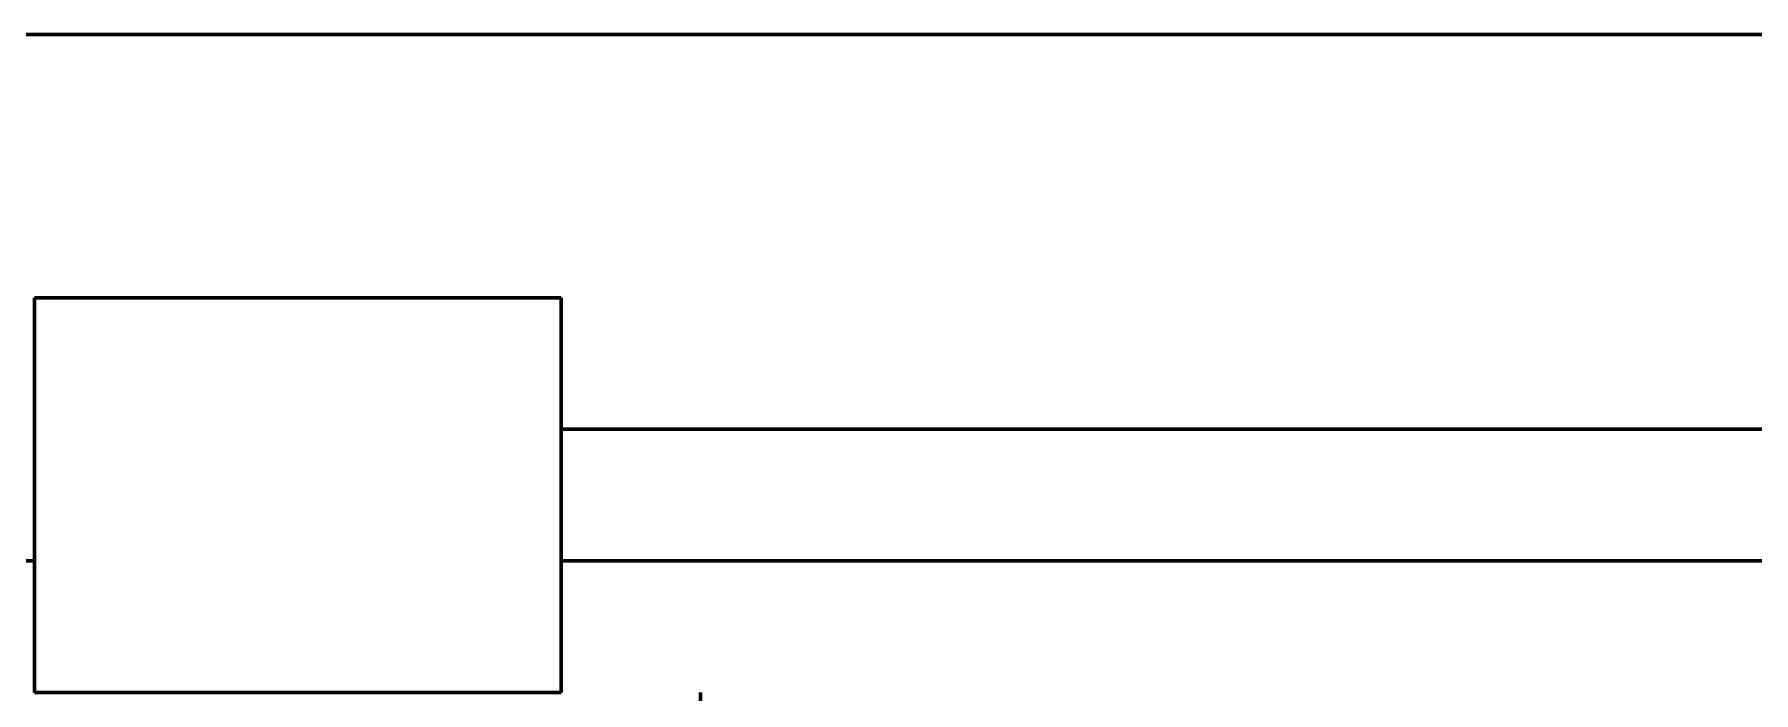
# Model space of a CAD drawing. Extents: x 0 to 297, y 0 to 292.
# Drawn here: x 154.64 to 161.17, y 112.02 to 114.52 of the extents above; entities that cross this region are included whole.
import ezdxf

# ---------------------------------------------------------------- set-up
doc = ezdxf.new("R2010")
doc.units = 0
doc.header["$MEASUREMENT"] = 0
doc.linetypes.add('K5LT_BASIC', pattern=[0])
doc.layers.add('Системный слой', color=7, linetype='Continuous')

# ---------------------------------------------------------------- blocks, each defined once
blk = doc.blocks.new('*U')
at = {"layer": 'Системный слой', "linetype": 'K5LT_BASIC', "lineweight": 60}
for p, q in [((156.6417, 113.5189), (154.6417, 113.5189)), ((154.6417, 113.5189), (154.6417, 112.0189)), ((156.6417, 112.0189), (156.6417, 113.5189)), ((154.6417, 112.0189), (156.6417, 112.0189))]:
    blk.add_line(p, q, dxfattribs=at)

msp = doc.modelspace()

# ---------------------------------------------------------------- linework, layer by layer
at = {"layer": 'Системный слой', "linetype": 'K5LT_BASIC', "lineweight": 60}
for p, q in [((196.6417, 114.5189), (114.642, 114.5189)), ((154.6417, 113.5189), (154.6417, 112.0189)), ((156.6417, 113.5189), (154.6417, 113.5189)), ((154.6417, 112.0189), (154.6417, 113.5189)), ((154.6417, 113.5189), (154.6417, 112.0189)), ((154.6417, 113.5189), (156.6417, 113.5189)), ((156.6417, 113.5189), (156.6417, 112.0189)), ((156.6417, 113.5189), (156.6417, 112.0189)), ((156.6417, 113.5189), (156.6417, 112.0189)), ((162.6413, 113.0191), (156.6417, 113.0191)), ((154.6417, 112.5189), (148.6417, 112.5189)), ((162.6417, 112.5189), (156.6417, 112.5189)), ((154.6417, 112.0189), (156.6417, 112.0189)), ((154.6417, 112.0189), (156.6417, 112.0189)), ((156.6417, 112.0189), (154.6417, 112.0189)), ((154.6417, 112.0189), (156.6417, 112.0189)), ((155.8917, 112.0189), (155.1417, 112.0189)), ((155.8917, 112.0189), (155.1417, 112.0189)), ((156.142, 112.0193), (156.6417, 112.0189)), ((157.1706, 103.0185), (157.1706, 112.0189))]:
    msp.add_line(p, q, dxfattribs=at)

# ---------------------------------------------------------------- block references
at = {"layer": 'Системный слой'}
msp.add_blockref('*U', (0, 0), dxfattribs=at)
msp.add_blockref('*U', (0, 0), dxfattribs=at)
msp.add_blockref('*U', (0, 0), dxfattribs=at)
msp.add_blockref('*U', (0, 0), dxfattribs=at)
msp.add_blockref('*U', (0, 0), dxfattribs=at)
msp.add_blockref('*U', (0, 0), dxfattribs=at)
msp.add_blockref('*U', (0, 0), dxfattribs=at)
msp.add_blockref('*U', (0, 0), dxfattribs=at)
msp.add_blockref('*U', (0, 0), dxfattribs=at)
msp.add_blockref('*U', (0, 0), dxfattribs=at)
msp.add_blockref('*U', (0, 0), dxfattribs=at)
msp.add_blockref('*U', (0, 0), dxfattribs=at)
msp.add_blockref('*U', (0, 0), dxfattribs=at)
msp.add_blockref('*U', (0, 0), dxfattribs=at)
msp.add_blockref('*U', (0, 0), dxfattribs=at)
msp.add_blockref('*U', (0, 0), dxfattribs=at)
msp.add_blockref('*U', (0, 0), dxfattribs=at)
msp.add_blockref('*U', (0, 0), dxfattribs=at)
msp.add_blockref('*U', (0, 0), dxfattribs=at)
msp.add_blockref('*U', (0, 0), dxfattribs=at)
msp.add_blockref('*U', (0, 0), dxfattribs=at)
msp.add_blockref('*U', (0, 0), dxfattribs=at)
msp.add_blockref('*U', (0, 0), dxfattribs=at)
msp.add_blockref('*U', (0, 0), dxfattribs=at)
msp.add_blockref('*U', (0, 0), dxfattribs=at)
msp.add_blockref('*U', (0, 0), dxfattribs=at)
msp.add_blockref('*U', (0, 0), dxfattribs=at)
msp.add_blockref('*U', (0, 0), dxfattribs=at)
msp.add_blockref('*U', (0, 0), dxfattribs=at)
msp.add_blockref('*U', (0, 0), dxfattribs=at)
msp.add_blockref('*U', (0, 0), dxfattribs=at)
msp.add_blockref('*U', (0, 0), dxfattribs=at)
msp.add_blockref('*U', (0, 0), dxfattribs=at)
msp.add_blockref('*U', (0, 0), dxfattribs=at)
msp.add_blockref('*U', (0, 0), dxfattribs=at)
msp.add_blockref('*U', (0, 0), dxfattribs=at)
msp.add_blockref('*U', (0, 0), dxfattribs=at)
msp.add_blockref('*U', (0, 0), dxfattribs=at)
msp.add_blockref('*U', (0, 0), dxfattribs=at)
msp.add_blockref('*U', (0, 0), dxfattribs=at)
msp.add_blockref('*U', (0, 0), dxfattribs=at)
msp.add_blockref('*U', (0, 0), dxfattribs=at)
msp.add_blockref('*U', (0, 0), dxfattribs=at)
msp.add_blockref('*U', (0, 0), dxfattribs=at)
msp.add_blockref('*U', (0, 0), dxfattribs=at)
msp.add_blockref('*U', (0, 0), dxfattribs=at)
msp.add_blockref('*U', (0, 0), dxfattribs=at)
msp.add_blockref('*U', (0, 0), dxfattribs=at)
msp.add_blockref('*U', (0, 0), dxfattribs=at)
msp.add_blockref('*U', (0, 0), dxfattribs=at)
msp.add_blockref('*U', (0, 0), dxfattribs=at)
msp.add_blockref('*U', (0, 0), dxfattribs=at)
msp.add_blockref('*U', (0, 0), dxfattribs=at)
msp.add_blockref('*U', (0, 0), dxfattribs=at)
msp.add_blockref('*U', (0, 0), dxfattribs=at)
msp.add_blockref('*U', (0, 0), dxfattribs=at)
msp.add_blockref('*U', (0, 0), dxfattribs=at)
msp.add_blockref('*U', (0, 0), dxfattribs=at)
msp.add_blockref('*U', (0, 0), dxfattribs=at)
msp.add_blockref('*U', (0, 0), dxfattribs=at)
msp.add_blockref('*U', (0, 0), dxfattribs=at)
msp.add_blockref('*U', (0, 0), dxfattribs=at)
msp.add_blockref('*U', (0, 0), dxfattribs=at)
msp.add_blockref('*U', (0, 0), dxfattribs=at)
msp.add_blockref('*U', (0, 0), dxfattribs=at)
msp.add_blockref('*U', (0, 0), dxfattribs=at)
msp.add_blockref('*U', (0, 0), dxfattribs=at)
msp.add_blockref('*U', (0, 0), dxfattribs=at)
msp.add_blockref('*U', (0, 0), dxfattribs=at)
msp.add_blockref('*U', (0, 0), dxfattribs=at)
msp.add_blockref('*U', (0, 0), dxfattribs=at)
msp.add_blockref('*U', (0, 0), dxfattribs=at)
msp.add_blockref('*U', (0, 0), dxfattribs=at)
msp.add_blockref('*U', (0, 0), dxfattribs=at)
msp.add_blockref('*U', (0, 0), dxfattribs=at)
msp.add_blockref('*U', (0, 0), dxfattribs=at)
msp.add_blockref('*U', (0, 0), dxfattribs=at)
msp.add_blockref('*U', (0, 0), dxfattribs=at)
msp.add_blockref('*U', (0, 0), dxfattribs=at)
msp.add_blockref('*U', (0, 0), dxfattribs=at)
msp.add_blockref('*U', (0, 0), dxfattribs=at)
msp.add_blockref('*U', (0, 0), dxfattribs=at)
msp.add_blockref('*U', (0, 0), dxfattribs=at)
msp.add_blockref('*U', (0, 0), dxfattribs=at)
msp.add_blockref('*U', (0, 0), dxfattribs=at)
msp.add_blockref('*U', (0, 0), dxfattribs=at)
msp.add_blockref('*U', (0, 0), dxfattribs=at)
msp.add_blockref('*U', (0, 0), dxfattribs=at)
msp.add_blockref('*U', (0, 0), dxfattribs=at)
msp.add_blockref('*U', (0, 0), dxfattribs=at)
msp.add_blockref('*U', (0, 0), dxfattribs=at)
msp.add_blockref('*U', (0, 0), dxfattribs=at)
msp.add_blockref('*U', (0, 0), dxfattribs=at)
msp.add_blockref('*U', (0, 0), dxfattribs=at)
msp.add_blockref('*U', (0, 0), dxfattribs=at)
msp.add_blockref('*U', (0, 0), dxfattribs=at)
msp.add_blockref('*U', (0, 0), dxfattribs=at)
msp.add_blockref('*U', (0, 0), dxfattribs=at)
msp.add_blockref('*U', (0, 0), dxfattribs=at)
msp.add_blockref('*U', (0, 0), dxfattribs=at)
msp.add_blockref('*U', (0, 0), dxfattribs=at)
msp.add_blockref('*U', (0, 0), dxfattribs=at)
msp.add_blockref('*U', (0, 0), dxfattribs=at)
msp.add_blockref('*U', (0, 0), dxfattribs=at)
msp.add_blockref('*U', (0, 0), dxfattribs=at)
msp.add_blockref('*U', (0, 0), dxfattribs=at)
msp.add_blockref('*U', (0, 0), dxfattribs=at)
msp.add_blockref('*U', (0, 0), dxfattribs=at)
msp.add_blockref('*U', (0, 0), dxfattribs=at)
msp.add_blockref('*U', (0, 0), dxfattribs=at)
msp.add_blockref('*U', (0, 0), dxfattribs=at)
msp.add_blockref('*U', (0, 0), dxfattribs=at)
msp.add_blockref('*U', (0, 0), dxfattribs=at)
msp.add_blockref('*U', (0, 0), dxfattribs=at)
msp.add_blockref('*U', (0, 0), dxfattribs=at)
msp.add_blockref('*U', (0, 0), dxfattribs=at)
msp.add_blockref('*U', (0, 0), dxfattribs=at)
msp.add_blockref('*U', (0, 0), dxfattribs=at)
msp.add_blockref('*U', (0, 0), dxfattribs=at)
msp.add_blockref('*U', (0, 0), dxfattribs=at)
msp.add_blockref('*U', (0, 0), dxfattribs=at)
msp.add_blockref('*U', (0, 0), dxfattribs=at)
msp.add_blockref('*U', (0, 0), dxfattribs=at)
msp.add_blockref('*U', (0, 0), dxfattribs=at)
msp.add_blockref('*U', (0, 0), dxfattribs=at)
msp.add_blockref('*U', (0, 0), dxfattribs=at)
msp.add_blockref('*U', (0, 0), dxfattribs=at)
msp.add_blockref('*U', (0, 0), dxfattribs=at)
msp.add_blockref('*U', (0, 0), dxfattribs=at)
msp.add_blockref('*U', (0, 0), dxfattribs=at)
msp.add_blockref('*U', (0, 0), dxfattribs=at)
msp.add_blockref('*U', (0, 0), dxfattribs=at)
msp.add_blockref('*U', (0, 0), dxfattribs=at)
msp.add_blockref('*U', (0, 0), dxfattribs=at)
msp.add_blockref('*U', (0, 0), dxfattribs=at)
msp.add_blockref('*U', (0, 0), dxfattribs=at)
msp.add_blockref('*U', (0, 0), dxfattribs=at)
msp.add_blockref('*U', (0, 0), dxfattribs=at)
msp.add_blockref('*U', (0, 0), dxfattribs=at)
msp.add_blockref('*U', (0, 0), dxfattribs=at)
msp.add_blockref('*U', (0, 0), dxfattribs=at)
msp.add_blockref('*U', (0, 0), dxfattribs=at)
msp.add_blockref('*U', (0, 0), dxfattribs=at)
msp.add_blockref('*U', (0, 0), dxfattribs=at)
msp.add_blockref('*U', (0, 0), dxfattribs=at)
msp.add_blockref('*U', (0, 0), dxfattribs=at)
msp.add_blockref('*U', (0, 0), dxfattribs=at)
msp.add_blockref('*U', (0, 0), dxfattribs=at)
msp.add_blockref('*U', (0, 0), dxfattribs=at)
msp.add_blockref('*U', (0, 0), dxfattribs=at)
msp.add_blockref('*U', (0, 0), dxfattribs=at)
msp.add_blockref('*U', (0, 0), dxfattribs=at)
msp.add_blockref('*U', (0, 0), dxfattribs=at)
msp.add_blockref('*U', (0, 0), dxfattribs=at)
msp.add_blockref('*U', (0, 0), dxfattribs=at)
msp.add_blockref('*U', (0, 0), dxfattribs=at)
msp.add_blockref('*U', (0, 0), dxfattribs=at)
msp.add_blockref('*U', (0, 0), dxfattribs=at)
msp.add_blockref('*U', (0, 0), dxfattribs=at)
msp.add_blockref('*U', (0, 0), dxfattribs=at)
msp.add_blockref('*U', (0, 0), dxfattribs=at)
msp.add_blockref('*U', (0, 0), dxfattribs=at)
msp.add_blockref('*U', (0, 0), dxfattribs=at)
msp.add_blockref('*U', (0, 0), dxfattribs=at)
msp.add_blockref('*U', (0, 0), dxfattribs=at)
msp.add_blockref('*U', (0, 0), dxfattribs=at)
msp.add_blockref('*U', (0, 0), dxfattribs=at)
msp.add_blockref('*U', (0, 0), dxfattribs=at)
msp.add_blockref('*U', (0, 0), dxfattribs=at)
msp.add_blockref('*U', (0, 0), dxfattribs=at)
msp.add_blockref('*U', (0, 0), dxfattribs=at)
msp.add_blockref('*U', (0, 0), dxfattribs=at)
msp.add_blockref('*U', (0, 0), dxfattribs=at)
msp.add_blockref('*U', (0, 0), dxfattribs=at)
msp.add_blockref('*U', (0, 0), dxfattribs=at)
msp.add_blockref('*U', (0, 0), dxfattribs=at)
msp.add_blockref('*U', (0, 0), dxfattribs=at)
msp.add_blockref('*U', (0, 0), dxfattribs=at)
msp.add_blockref('*U', (0, 0), dxfattribs=at)
msp.add_blockref('*U', (0, 0), dxfattribs=at)
msp.add_blockref('*U', (0, 0), dxfattribs=at)
msp.add_blockref('*U', (0, 0), dxfattribs=at)
msp.add_blockref('*U', (0, 0), dxfattribs=at)
msp.add_blockref('*U', (0, 0), dxfattribs=at)
msp.add_blockref('*U', (0, 0), dxfattribs=at)
msp.add_blockref('*U', (0, 0), dxfattribs=at)
msp.add_blockref('*U', (0, 0), dxfattribs=at)
msp.add_blockref('*U', (0, 0), dxfattribs=at)
msp.add_blockref('*U', (0, 0), dxfattribs=at)
msp.add_blockref('*U', (0, 0), dxfattribs=at)
msp.add_blockref('*U', (0, 0), dxfattribs=at)
msp.add_blockref('*U', (0, 0), dxfattribs=at)
msp.add_blockref('*U', (0, 0), dxfattribs=at)
msp.add_blockref('*U', (0, 0), dxfattribs=at)
msp.add_blockref('*U', (0, 0), dxfattribs=at)
msp.add_blockref('*U', (0, 0), dxfattribs=at)
msp.add_blockref('*U', (0, 0), dxfattribs=at)
msp.add_blockref('*U', (0, 0), dxfattribs=at)
msp.add_blockref('*U', (0, 0), dxfattribs=at)
msp.add_blockref('*U', (0, 0), dxfattribs=at)
msp.add_blockref('*U', (0, 0), dxfattribs=at)
msp.add_blockref('*U', (0, 0), dxfattribs=at)
msp.add_blockref('*U', (0, 0), dxfattribs=at)
msp.add_blockref('*U', (0, 0), dxfattribs=at)
msp.add_blockref('*U', (0, 0), dxfattribs=at)
msp.add_blockref('*U', (0, 0), dxfattribs=at)
msp.add_blockref('*U', (0, 0), dxfattribs=at)
msp.add_blockref('*U', (0, 0), dxfattribs=at)
msp.add_blockref('*U', (0, 0), dxfattribs=at)
msp.add_blockref('*U', (0, 0), dxfattribs=at)
msp.add_blockref('*U', (0, 0), dxfattribs=at)
msp.add_blockref('*U', (0, 0), dxfattribs=at)
msp.add_blockref('*U', (0, 0), dxfattribs=at)
msp.add_blockref('*U', (0, 0), dxfattribs=at)
msp.add_blockref('*U', (0, 0), dxfattribs=at)
msp.add_blockref('*U', (0, 0), dxfattribs=at)
msp.add_blockref('*U', (0, 0), dxfattribs=at)
msp.add_blockref('*U', (0, 0), dxfattribs=at)
msp.add_blockref('*U', (0, 0), dxfattribs=at)
msp.add_blockref('*U', (0, 0), dxfattribs=at)
msp.add_blockref('*U', (0, 0), dxfattribs=at)
msp.add_blockref('*U', (0, 0), dxfattribs=at)
msp.add_blockref('*U', (0, 0), dxfattribs=at)
msp.add_blockref('*U', (0, 0), dxfattribs=at)
msp.add_blockref('*U', (0, 0), dxfattribs=at)
msp.add_blockref('*U', (0, 0), dxfattribs=at)
msp.add_blockref('*U', (0, 0), dxfattribs=at)
msp.add_blockref('*U', (0, 0), dxfattribs=at)
msp.add_blockref('*U', (0, 0), dxfattribs=at)
msp.add_blockref('*U', (0, 0), dxfattribs=at)
msp.add_blockref('*U', (0, 0), dxfattribs=at)
msp.add_blockref('*U', (0, 0), dxfattribs=at)
msp.add_blockref('*U', (0, 0), dxfattribs=at)
msp.add_blockref('*U', (0, 0), dxfattribs=at)
msp.add_blockref('*U', (0, 0), dxfattribs=at)
msp.add_blockref('*U', (0, 0), dxfattribs=at)
msp.add_blockref('*U', (0, 0), dxfattribs=at)
msp.add_blockref('*U', (0, 0), dxfattribs=at)
msp.add_blockref('*U', (0, 0), dxfattribs=at)
msp.add_blockref('*U', (0, 0), dxfattribs=at)
msp.add_blockref('*U', (0, 0), dxfattribs=at)
msp.add_blockref('*U', (0, 0), dxfattribs=at)
msp.add_blockref('*U', (0, 0), dxfattribs=at)
msp.add_blockref('*U', (0, 0), dxfattribs=at)
msp.add_blockref('*U', (0, 0), dxfattribs=at)
msp.add_blockref('*U', (0, 0), dxfattribs=at)
msp.add_blockref('*U', (0, 0), dxfattribs=at)
msp.add_blockref('*U', (0, 0), dxfattribs=at)
msp.add_blockref('*U', (0, 0), dxfattribs=at)
msp.add_blockref('*U', (0, 0), dxfattribs=at)
msp.add_blockref('*U', (0, 0), dxfattribs=at)
msp.add_blockref('*U', (0, 0), dxfattribs=at)
msp.add_blockref('*U', (0, 0), dxfattribs=at)
msp.add_blockref('*U', (0, 0), dxfattribs=at)
msp.add_blockref('*U', (0, 0), dxfattribs=at)
msp.add_blockref('*U', (0, 0), dxfattribs=at)
msp.add_blockref('*U', (0, 0), dxfattribs=at)
msp.add_blockref('*U', (0, 0), dxfattribs=at)
msp.add_blockref('*U', (0, 0), dxfattribs=at)
msp.add_blockref('*U', (0, 0), dxfattribs=at)
msp.add_blockref('*U', (0, 0), dxfattribs=at)
msp.add_blockref('*U', (0, 0), dxfattribs=at)
msp.add_blockref('*U', (0, 0), dxfattribs=at)
msp.add_blockref('*U', (0, 0), dxfattribs=at)
msp.add_blockref('*U', (0, 0), dxfattribs=at)
msp.add_blockref('*U', (0, 0), dxfattribs=at)
msp.add_blockref('*U', (0, 0), dxfattribs=at)
msp.add_blockref('*U', (0, 0), dxfattribs=at)
msp.add_blockref('*U', (0, 0), dxfattribs=at)
msp.add_blockref('*U', (0, 0), dxfattribs=at)
msp.add_blockref('*U', (0, 0), dxfattribs=at)
msp.add_blockref('*U', (0, 0), dxfattribs=at)
msp.add_blockref('*U', (0, 0), dxfattribs=at)
msp.add_blockref('*U', (0, 0), dxfattribs=at)
msp.add_blockref('*U', (0, 0), dxfattribs=at)
msp.add_blockref('*U', (0, 0), dxfattribs=at)
msp.add_blockref('*U', (0, 0), dxfattribs=at)
msp.add_blockref('*U', (0, 0), dxfattribs=at)
msp.add_blockref('*U', (0, 0), dxfattribs=at)
msp.add_blockref('*U', (0, 0), dxfattribs=at)
msp.add_blockref('*U', (0, 0), dxfattribs=at)
msp.add_blockref('*U', (0, 0), dxfattribs=at)
msp.add_blockref('*U', (0, 0), dxfattribs=at)
msp.add_blockref('*U', (0, 0), dxfattribs=at)
msp.add_blockref('*U', (0, 0), dxfattribs=at)
msp.add_blockref('*U', (0, 0), dxfattribs=at)
msp.add_blockref('*U', (0, 0), dxfattribs=at)
msp.add_blockref('*U', (0, 0), dxfattribs=at)
msp.add_blockref('*U', (0, 0), dxfattribs=at)
msp.add_blockref('*U', (0, 0), dxfattribs=at)
msp.add_blockref('*U', (0, 0), dxfattribs=at)
msp.add_blockref('*U', (0, 0), dxfattribs=at)
msp.add_blockref('*U', (0, 0), dxfattribs=at)
msp.add_blockref('*U', (0, 0), dxfattribs=at)
msp.add_blockref('*U', (0, 0), dxfattribs=at)
msp.add_blockref('*U', (0, 0), dxfattribs=at)
msp.add_blockref('*U', (0, 0), dxfattribs=at)
msp.add_blockref('*U', (0, 0), dxfattribs=at)
msp.add_blockref('*U', (0, 0), dxfattribs=at)
msp.add_blockref('*U', (0, 0), dxfattribs=at)
msp.add_blockref('*U', (0, 0), dxfattribs=at)
msp.add_blockref('*U', (0, 0), dxfattribs=at)
msp.add_blockref('*U', (0, 0), dxfattribs=at)
msp.add_blockref('*U', (0, 0), dxfattribs=at)
msp.add_blockref('*U', (0, 0), dxfattribs=at)
msp.add_blockref('*U', (0, 0), dxfattribs=at)
msp.add_blockref('*U', (0, 0), dxfattribs=at)
msp.add_blockref('*U', (0, 0), dxfattribs=at)
msp.add_blockref('*U', (0, 0), dxfattribs=at)
msp.add_blockref('*U', (0, 0), dxfattribs=at)
msp.add_blockref('*U', (0, 0), dxfattribs=at)
msp.add_blockref('*U', (0, 0), dxfattribs=at)
msp.add_blockref('*U', (0, 0), dxfattribs=at)
msp.add_blockref('*U', (0, 0), dxfattribs=at)
msp.add_blockref('*U', (0, 0), dxfattribs=at)
msp.add_blockref('*U', (0, 0), dxfattribs=at)
msp.add_blockref('*U', (0, 0), dxfattribs=at)
msp.add_blockref('*U', (0, 0), dxfattribs=at)
msp.add_blockref('*U', (0, 0), dxfattribs=at)
msp.add_blockref('*U', (0, 0), dxfattribs=at)
msp.add_blockref('*U', (0, 0), dxfattribs=at)
msp.add_blockref('*U', (0, 0), dxfattribs=at)
msp.add_blockref('*U', (0, 0), dxfattribs=at)
msp.add_blockref('*U', (0, 0), dxfattribs=at)
msp.add_blockref('*U', (0, 0), dxfattribs=at)
msp.add_blockref('*U', (0, 0), dxfattribs=at)
msp.add_blockref('*U', (0, 0), dxfattribs=at)
msp.add_blockref('*U', (0, 0), dxfattribs=at)
msp.add_blockref('*U', (0, 0), dxfattribs=at)
msp.add_blockref('*U', (0, 0), dxfattribs=at)
msp.add_blockref('*U', (0, 0), dxfattribs=at)
msp.add_blockref('*U', (0, 0), dxfattribs=at)
msp.add_blockref('*U', (0, 0), dxfattribs=at)
msp.add_blockref('*U', (0, 0), dxfattribs=at)
msp.add_blockref('*U', (0, 0), dxfattribs=at)
msp.add_blockref('*U', (0, 0), dxfattribs=at)
msp.add_blockref('*U', (0, 0), dxfattribs=at)
msp.add_blockref('*U', (0, 0), dxfattribs=at)
msp.add_blockref('*U', (0, 0), dxfattribs=at)
msp.add_blockref('*U', (0, 0), dxfattribs=at)
msp.add_blockref('*U', (0, 0), dxfattribs=at)
msp.add_blockref('*U', (0, 0), dxfattribs=at)
msp.add_blockref('*U', (0, 0), dxfattribs=at)
msp.add_blockref('*U', (0, 0), dxfattribs=at)
msp.add_blockref('*U', (0, 0), dxfattribs=at)
msp.add_blockref('*U', (0, 0), dxfattribs=at)
msp.add_blockref('*U', (0, 0), dxfattribs=at)
msp.add_blockref('*U', (0, 0), dxfattribs=at)
msp.add_blockref('*U', (0, 0), dxfattribs=at)
msp.add_blockref('*U', (0, 0), dxfattribs=at)
msp.add_blockref('*U', (0, 0), dxfattribs=at)
msp.add_blockref('*U', (0, 0), dxfattribs=at)
msp.add_blockref('*U', (0, 0), dxfattribs=at)
msp.add_blockref('*U', (0, 0), dxfattribs=at)
msp.add_blockref('*U', (0, 0), dxfattribs=at)
msp.add_blockref('*U', (0, 0), dxfattribs=at)
msp.add_blockref('*U', (0, 0), dxfattribs=at)
msp.add_blockref('*U', (0, 0), dxfattribs=at)
msp.add_blockref('*U', (0, 0), dxfattribs=at)
msp.add_blockref('*U', (0, 0), dxfattribs=at)
msp.add_blockref('*U', (0, 0), dxfattribs=at)
msp.add_blockref('*U', (0, 0), dxfattribs=at)
msp.add_blockref('*U', (0, 0), dxfattribs=at)
msp.add_blockref('*U', (0, 0), dxfattribs=at)

doc.saveas('drawing.dxf')
